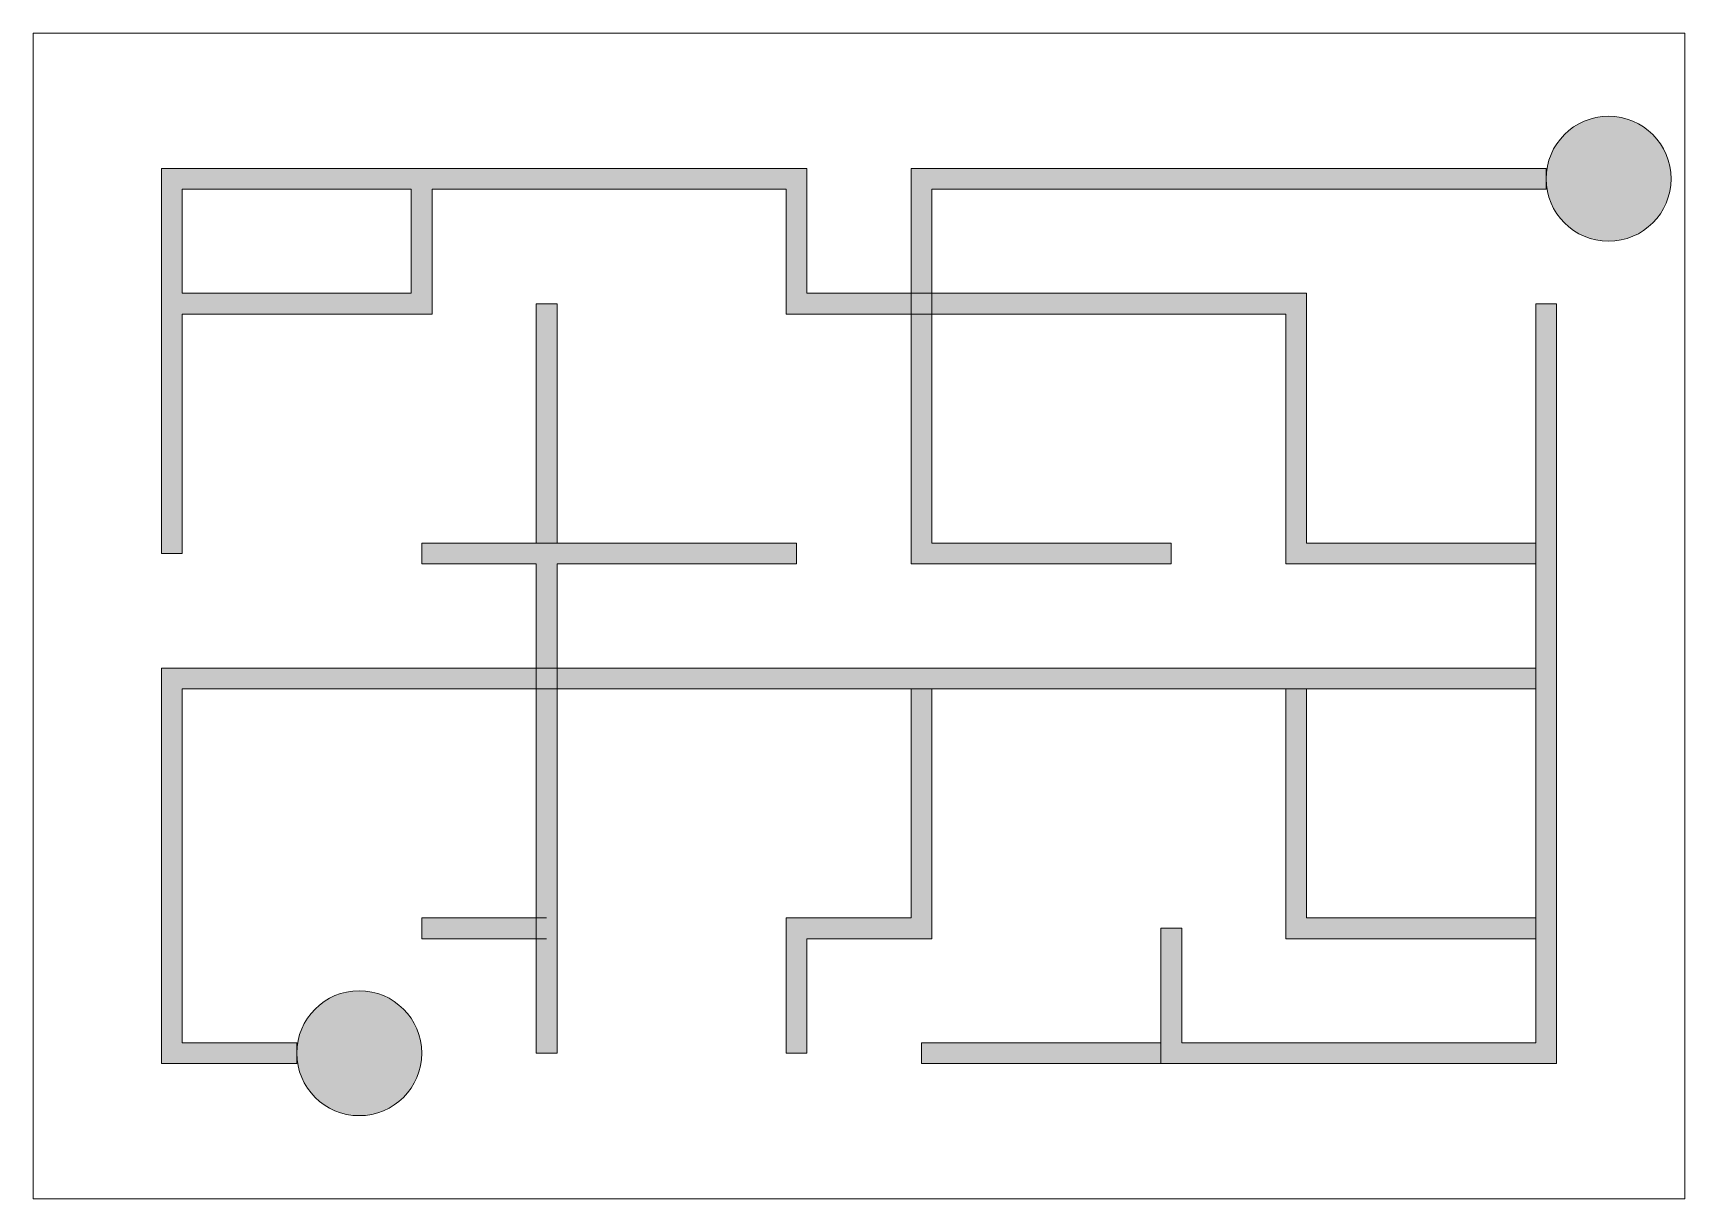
# Model space of a CAD drawing. Header units: centimetres. Extents: x -21403 to -21165, y 8175 to 8343.
import ezdxf

# ---------------------------------------------------------------- set-up
doc = ezdxf.new("R2010")
doc.units = ezdxf.units.CM
doc.layers.add('llllllllllllllllllll', color=160, linetype='Continuous')

msp = doc.modelspace()

# ---------------------------------------------------------------- hatches: boundary and pattern name
at = {"layer": 'llllllllllllllllllll', "lineweight": 15, "ltscale": 0.01}
h = msp.add_hatch(color=5, dxfattribs=at)
h.dxf.hatch_style = 1
h.paths.add_polyline_path([(-21166.66, 8322.47, 1), (-21184.66, 8322.47, 1)])
h.paths.add_polyline_path([(-21184.66, 8323.97), (-21220.66, 8323.97), (-21238.66, 8323.97), (-21276.16, 8323.97), (-21276.16, 8305.97), (-21273.16, 8305.97), (-21273.16, 8320.97), (-21238.66, 8320.97), (-21220.66, 8320.97), (-21184.66, 8320.97)])
h.paths.add_polyline_path([(-21273.16, 8305.97), (-21276.16, 8305.97), (-21276.16, 8304.47), (-21276.16, 8302.97), (-21273.16, 8302.97), (-21273.16, 8304.47)])
h.paths.add_polyline_path([(-21273.16, 8302.97), (-21276.16, 8302.97), (-21276.16, 8266.97), (-21238.66, 8266.97), (-21238.66, 8269.97), (-21273.16, 8269.97)])
h.paths.add_polyline_path([(-21219.16, 8305.97), (-21273.16, 8305.97), (-21273.16, 8304.47), (-21273.16, 8302.97), (-21222.16, 8302.97), (-21222.16, 8266.97), (-21186.16, 8266.97), (-21186.16, 8268.47), (-21186.16, 8269.97), (-21219.16, 8269.97)])
h.paths.add_polyline_path([(-21276.16, 8304.47), (-21276.16, 8305.97), (-21291.16, 8305.97), (-21291.16, 8323.97), (-21384.16, 8323.97), (-21384.16, 8268.47), (-21381.16, 8268.47), (-21381.16, 8302.97), (-21345.16, 8302.97), (-21345.16, 8320.97), (-21294.16, 8320.97), (-21294.16, 8302.97), (-21276.16, 8302.97)])
h.paths.add_polyline_path([(-21348.16, 8305.97), (-21381.16, 8305.97), (-21381.16, 8320.97), (-21348.16, 8320.97)], flags=16)
h = msp.add_hatch(color=5, dxfattribs=at)
h.dxf.hatch_style = 1
h.paths.add_polyline_path([(-21364.66, 8196.47, 1), (-21346.66, 8196.47, 1)])
h.paths.add_polyline_path([(-21327.16, 8248.97), (-21330.16, 8248.97), (-21330.16, 8196.47), (-21327.16, 8196.47)])
h.paths.add_polyline_path([(-21330.16, 8215.97), (-21346.66, 8215.97), (-21346.66, 8212.97), (-21330.16, 8212.97)], flags=17)
h.paths.add_polyline_path([(-21330.16, 8251.97), (-21384.16, 8251.97), (-21384.16, 8194.97), (-21364.66, 8194.97), (-21364.66, 8197.97), (-21381.16, 8197.97), (-21381.16, 8248.97), (-21330.16, 8248.97)])
h.paths.add_polyline_path([(-21327.16, 8251.97), (-21330.16, 8251.97), (-21330.16, 8248.97), (-21327.16, 8248.97)])
h.paths.add_polyline_path([(-21327.16, 8266.97), (-21292.66, 8266.97), (-21292.66, 8269.97), (-21346.66, 8269.97), (-21346.66, 8266.97), (-21330.16, 8266.97), (-21330.16, 8251.97), (-21327.16, 8251.97)])
h.paths.add_polyline_path([(-21327.16, 8304.47), (-21330.16, 8304.47), (-21330.16, 8269.97), (-21327.16, 8269.97)])
h = msp.add_hatch(color=5, dxfattribs=at)
h.dxf.hatch_style = 1
h.paths.add_polyline_path([(-21183.16, 8304.47), (-21186.16, 8304.47), (-21186.16, 8269.97), (-21186.16, 8197.97), (-21237.16, 8197.97), (-21237.16, 8214.47), (-21240.16, 8214.47), (-21240.16, 8194.97), (-21183.16, 8194.97)])
h = msp.add_hatch(color=5, dxfattribs=at)
h.dxf.hatch_style = 1
h.paths.add_polyline_path([(-21240.16, 8197.97), (-21274.66, 8197.97), (-21274.66, 8194.97), (-21240.16, 8194.97)])
h.paths.add_polyline_path([(-21186.16, 8251.97), (-21327.16, 8251.97), (-21327.16, 8248.97), (-21186.16, 8248.97)])
h = msp.add_hatch(color=5, dxfattribs=at)
h.dxf.hatch_style = 1
h.paths.add_polyline_path([(-21273.16, 8248.97), (-21274.66, 8248.97), (-21274.66, 8214.47), (-21292.66, 8214.47), (-21292.66, 8196.47), (-21291.16, 8196.47), (-21291.16, 8212.97), (-21273.16, 8212.97)])
h.paths.add_polyline_path([(-21274.66, 8248.97), (-21276.16, 8248.97), (-21276.16, 8215.97), (-21294.16, 8215.97), (-21294.16, 8196.47), (-21292.66, 8196.47), (-21292.66, 8214.47), (-21274.66, 8214.47)])
h = msp.add_hatch(color=5, dxfattribs=at)
h.dxf.hatch_style = 1
h.paths.add_polyline_path([(-21219.16, 8248.97), (-21222.16, 8248.97), (-21222.16, 8212.97), (-21202.66, 8212.97), (-21186.16, 8212.97), (-21186.16, 8215.97), (-21202.66, 8215.97), (-21219.16, 8215.97)])

# ---------------------------------------------------------------- linework, layer by layer
for p, q in [((-21184.66, 8320.97), (-21184.66, 8323.97)), ((-21348.16, 8305.97), (-21348.16, 8320.97)), ((-21345.16, 8302.97), (-21345.16, 8320.97)), ((-21330.16, 8304.47), (-21327.16, 8304.47)), ((-21186.16, 8304.47), (-21186.16, 8268.47)), ((-21186.16, 8304.47), (-21183.16, 8304.47)), ((-21183.16, 8304.47), (-21183.16, 8268.47)), ((-21384.16, 8268.47), (-21381.16, 8268.47)), ((-21346.66, 8266.97), (-21346.66, 8269.97)), ((-21292.66, 8266.97), (-21292.66, 8269.97)), ((-21238.66, 8266.97), (-21238.66, 8269.97)), ((-21183.16, 8268.47), (-21183.16, 8250.47)), ((-21186.16, 8266.97), (-21186.16, 8250.47)), ((-21186.16, 8250.47), (-21186.16, 8214.47)), ((-21183.16, 8250.47), (-21183.16, 8214.47)), ((-21222.16, 8212.97), (-21222.16, 8248.97)), ((-21219.16, 8215.97), (-21219.16, 8248.97)), ((-21346.66, 8212.97), (-21346.66, 8215.97)), ((-21202.66, 8215.97), (-21219.16, 8215.97)), ((-21186.16, 8215.97), (-21202.66, 8215.97)), ((-21240.16, 8214.47), (-21237.16, 8214.47)), ((-21202.66, 8212.97), (-21222.16, 8212.97)), ((-21186.16, 8212.97), (-21202.66, 8212.97)), ((-21364.66, 8197.97), (-21364.66, 8194.97)), ((-21274.66, 8194.97), (-21274.66, 8197.97)), ((-21330.16, 8196.47), (-21327.16, 8196.47)), ((-21294.16, 8196.47), (-21291.16, 8196.47))]:
    msp.add_line(p, q, dxfattribs=at)
at = {"layer": 'llllllllllllllllllll', "lineweight": 9, "ltscale": 0.01}
msp.add_lwpolyline([(-21283.66, 8343.47), (-21164.66, 8343.47), (-21164.66, 8259.47), (-21164.66, 8175.47), (-21283.66, 8175.47), (-21402.66, 8175.47), (-21402.66, 8343.47), (-21283.66, 8343.47)], dxfattribs=at)
at = {"layer": 'llllllllllllllllllll', "lineweight": 15, "ltscale": 0.01}
for points in [[(-21186.16, 8269.97), (-21219.16, 8269.97), (-21219.16, 8305.97), (-21291.16, 8305.97), (-21291.16, 8323.97), (-21384.16, 8323.97), (-21384.16, 8268.47)], [(-21184.66, 8323.97), (-21220.66, 8323.97), (-21238.66, 8323.97), (-21276.16, 8323.97), (-21276.16, 8304.47), (-21276.16, 8266.97), (-21238.66, 8266.97)], [(-21348.16, 8320.97), (-21381.16, 8320.97), (-21381.16, 8305.97)], [(-21186.16, 8266.97), (-21222.16, 8266.97), (-21222.16, 8302.97), (-21294.16, 8302.97), (-21294.16, 8320.97), (-21345.16, 8320.97)], [(-21184.66, 8320.97), (-21220.66, 8320.97), (-21238.66, 8320.97), (-21273.16, 8320.97), (-21273.16, 8304.47), (-21273.16, 8269.97), (-21238.66, 8269.97)], [(-21381.16, 8305.97), (-21348.16, 8305.97)], [(-21330.16, 8269.97), (-21330.16, 8304.47)], [(-21327.16, 8269.97), (-21327.16, 8304.47)], [(-21186.16, 8269.97), (-21186.16, 8304.47), (-21183.16, 8304.47), (-21183.16, 8194.97), (-21240.16, 8194.97), (-21240.16, 8214.47), (-21237.16, 8214.47), (-21237.16, 8197.97), (-21186.16, 8197.97), (-21186.16, 8269.97)], [(-21381.16, 8302.97), (-21345.16, 8302.97)], [(-21381.16, 8302.97), (-21381.16, 8268.47)], [(-21346.66, 8269.97), (-21292.66, 8269.97)], [(-21346.66, 8266.97), (-21330.16, 8266.97)], [(-21330.16, 8196.47), (-21330.16, 8266.97)], [(-21327.16, 8196.47), (-21327.16, 8266.97)], [(-21327.16, 8266.97), (-21292.66, 8266.97)], [(-21186.16, 8251.97), (-21384.16, 8251.97), (-21384.16, 8194.97), (-21364.66, 8194.97)], [(-21186.16, 8248.97), (-21381.16, 8248.97), (-21381.16, 8197.97), (-21364.66, 8197.97)], [(-21294.16, 8196.47), (-21294.16, 8215.97), (-21276.16, 8215.97), (-21276.16, 8248.97)], [(-21291.16, 8196.47), (-21291.16, 8212.97), (-21273.16, 8212.97), (-21273.16, 8248.97)], [(-21328.66, 8215.97), (-21346.66, 8215.97)], [(-21183.16, 8214.47), (-21183.16, 8194.97), (-21220.66, 8194.97), (-21240.16, 8194.97), (-21240.16, 8214.47)], [(-21186.16, 8214.47), (-21186.16, 8197.97), (-21220.66, 8197.97), (-21237.16, 8197.97), (-21237.16, 8214.47)], [(-21328.66, 8212.97), (-21346.66, 8212.97)], [(-21240.16, 8197.97), (-21274.66, 8197.97)], [(-21240.16, 8194.97), (-21274.66, 8194.97)]]:
    msp.add_lwpolyline(points, dxfattribs=at)
for centre in [(-21175.66, 8322.47), (-21355.66, 8196.47)]:
    msp.add_circle(centre, 9, dxfattribs=at)

doc.saveas('drawing.dxf')
